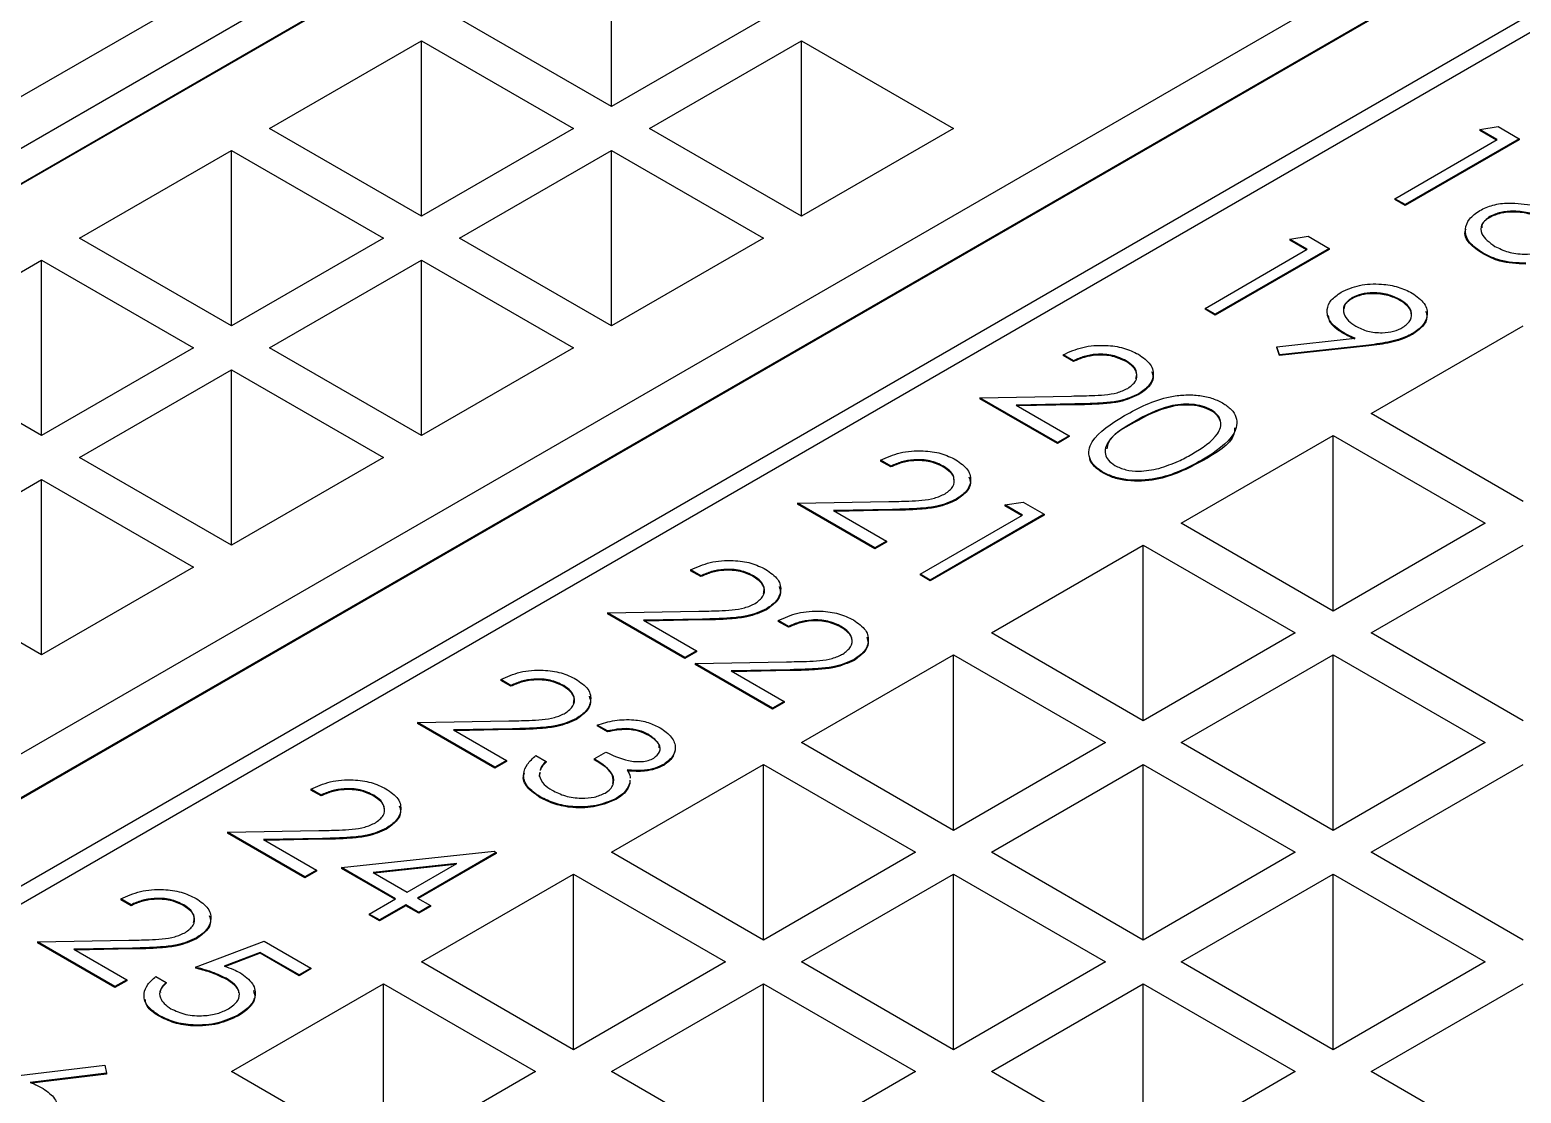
# Model space of a CAD drawing. Header units: millimetres. Extents: x 36 to 151, y 48 to 186.
# Drawn here: x 73.144 to 75.92, y 157.471 to 159.45 of the extents above; entities that cross this region are included whole.
import ezdxf

# ---------------------------------------------------------------- set-up
doc = ezdxf.new("R2010")
doc.units = ezdxf.units.MM

msp = doc.modelspace()

# ---------------------------------------------------------------- linework, layer by layer
at = {"color": 7, "linetype": 'Continuous', "lineweight": 25}
for p, q in [((81.1279, 163.9446), (69.4889, 157.2255)), ((80.4632, 163.4645), (70.1395, 157.5047)), ((70.196, 157.4721), (80.5198, 163.4319)), ((70.196, 157.4704), (80.5198, 163.4302)), ((82.4007, 163.2098), (70.7617, 156.4908)), ((70.79, 156.4744), (82.429, 163.1935)), ((81.439, 162.9012), (71.1153, 156.9414)), ((71.186, 156.9006), (81.5097, 162.8604)), ((71.186, 156.899), (81.5097, 162.8587)), ((74.2265, 159.3074), (74.2265, 159.6339)), ((74.2265, 159.3074), (73.9437, 159.4706)), ((74.5094, 159.4706), (74.2265, 159.3074)), ((73.5901, 159.2665), (73.873, 159.4298)), ((73.873, 159.4298), (74.1558, 159.2665)), ((73.873, 159.1033), (73.873, 159.4298)), ((74.2973, 159.2665), (74.5801, 159.4298)), ((74.5801, 159.4298), (74.8629, 159.2665)), ((74.5801, 159.1033), (74.5801, 159.4298)), ((73.873, 159.1033), (73.5901, 159.2665)), ((74.1558, 159.2665), (73.873, 159.1033)), ((74.5801, 159.1033), (74.2973, 159.2665)), ((74.8629, 159.2665), (74.5801, 159.1033)), ((75.8426, 159.2647), (75.8768, 159.2701)), ((75.8752, 159.2459), (75.8426, 159.2647)), ((75.8426, 159.2647), (75.8426, 159.2631)), ((75.8738, 159.2451), (75.8426, 159.2631)), ((75.8768, 159.2701), (75.916, 159.2475)), ((75.6848, 159.136), (75.8752, 159.2459)), ((75.916, 159.2475), (75.7039, 159.125)), ((75.916, 159.2458), (75.7039, 159.1234)), ((75.916, 159.2475), (75.916, 159.2458)), ((73.2366, 159.0624), (73.5194, 159.2257)), ((73.5194, 159.2257), (73.8023, 159.0624)), ((73.5194, 158.8992), (73.5194, 159.2257)), ((73.9437, 159.0624), (74.2265, 159.2257)), ((74.2265, 159.2257), (74.5094, 159.0624)), ((74.2265, 158.8992), (74.2265, 159.2257)), ((75.6848, 159.136), (75.6848, 159.1344)), ((75.7039, 159.125), (75.6848, 159.136)), ((75.7039, 159.1234), (75.6848, 159.1344)), ((75.7039, 159.125), (75.7039, 159.1234)), ((75.8612, 159.1028), (75.8612, 159.1011)), ((73.5194, 158.8992), (73.2366, 159.0624)), ((73.8023, 159.0624), (73.5194, 158.8992)), ((74.2265, 158.8992), (73.9437, 159.0624)), ((74.5094, 159.0624), (74.2265, 158.8992)), ((75.489, 159.0606), (75.5232, 159.066)), ((75.5216, 159.0418), (75.489, 159.0606)), ((75.489, 159.0606), (75.489, 159.059)), ((75.5232, 159.066), (75.5624, 159.0434)), ((75.3313, 158.9319), (75.5216, 159.0418)), ((75.5624, 159.0434), (75.3503, 158.9209)), ((75.5624, 159.0417), (75.3503, 158.9193)), ((75.5202, 159.041), (75.489, 159.059)), ((75.5624, 159.0434), (75.5624, 159.0417)), ((75.8491, 159.0349), (75.8491, 159.0333)), ((72.883, 158.8583), (73.1659, 159.0216)), ((73.1659, 159.0216), (73.4487, 158.8583)), ((73.1659, 158.6951), (73.1659, 159.0216)), ((73.5901, 158.8583), (73.873, 159.0216)), ((73.873, 159.0216), (74.1558, 158.8583)), ((73.873, 158.6951), (73.873, 159.0216)), ((75.6046, 158.9515), (75.6046, 158.9499)), ((75.3313, 158.9319), (75.3313, 158.9303)), ((75.3503, 158.9209), (75.3313, 158.9319)), ((75.3503, 158.9193), (75.3313, 158.9303)), ((75.3503, 158.9209), (75.3503, 158.9193)), ((75.6942, 158.9484), (75.6942, 158.9468)), ((75.6408, 158.7359), (75.9236, 158.8992)), ((75.4653, 158.8604), (75.6105, 158.8761)), ((75.5866, 158.8881), (75.5866, 158.8865)), ((75.7175, 158.8848), (75.7175, 158.8832)), ((73.1659, 158.6951), (72.883, 158.8583)), ((73.4487, 158.8583), (73.1659, 158.6951)), ((73.873, 158.6951), (73.5901, 158.8583)), ((74.1558, 158.8583), (73.873, 158.6951)), ((75.0865, 158.8345), (75.0675, 158.8455)), ((75.0675, 158.8455), (75.0675, 158.8439)), ((75.0865, 158.8329), (75.0675, 158.8439)), ((75.47, 158.8455), (75.4653, 158.8604)), ((75.4653, 158.8604), (75.4653, 158.8588)), ((75.47, 158.8439), (75.4653, 158.8588)), ((75.6308, 158.863), (75.47, 158.8455)), ((75.6308, 158.8613), (75.47, 158.8439)), ((75.47, 158.8455), (75.47, 158.8439)), ((75.6308, 158.863), (75.6308, 158.8613)), ((73.2366, 158.6542), (73.5194, 158.8175)), ((73.5194, 158.8175), (73.8023, 158.6542)), ((73.5194, 158.491), (73.5194, 158.8175)), ((75.0865, 158.8345), (75.0865, 158.8329)), ((75.1846, 158.8344), (75.1846, 158.8328)), ((74.9124, 158.7655), (75.0825, 158.7687)), ((75.0566, 158.6823), (74.9124, 158.7655)), ((74.9124, 158.7655), (74.9124, 158.7638)), ((75.0566, 158.6806), (74.9124, 158.7638)), ((75.2084, 158.773), (75.2084, 158.7714)), ((75.0893, 158.7539), (74.9796, 158.7518)), ((74.9796, 158.7518), (75.0783, 158.6948)), ((75.0893, 158.7522), (74.9824, 158.7502)), ((75.0893, 158.7539), (75.0893, 158.7522)), ((75.343, 158.743), (75.343, 158.7414)), ((75.9236, 158.5726), (75.6408, 158.7359)), ((75.2007, 158.7215), (75.2007, 158.7199)), ((75.0783, 158.6948), (75.0566, 158.6823)), ((75.0783, 158.6932), (75.0566, 158.6806)), ((75.0566, 158.6823), (75.0566, 158.6806)), ((75.0783, 158.6948), (75.0783, 158.6932)), ((75.2872, 158.5318), (75.57, 158.6951)), ((75.57, 158.6951), (75.8529, 158.5318)), ((75.57, 158.3685), (75.57, 158.6951)), ((73.5194, 158.491), (73.2366, 158.6542)), ((73.8023, 158.6542), (73.5194, 158.491)), ((74.7465, 158.6383), (74.7275, 158.6493)), ((74.7275, 158.6493), (74.7275, 158.6476)), ((74.7465, 158.6367), (74.7275, 158.6476)), ((75.3257, 158.6492), (75.3257, 158.6476)), ((74.7465, 158.6383), (74.7465, 158.6367)), ((74.8447, 158.6382), (74.8447, 158.6365)), ((75.1411, 158.6272), (75.1411, 158.6255)), ((72.883, 158.4501), (73.1659, 158.6134)), ((73.1659, 158.6134), (73.4487, 158.4501)), ((73.1659, 158.2869), (73.1659, 158.6134)), ((74.5725, 158.5692), (74.7425, 158.5724)), ((74.7166, 158.486), (74.5725, 158.5692)), ((74.5725, 158.5692), (74.5725, 158.5676)), ((74.7166, 158.4844), (74.5725, 158.5676)), ((74.8684, 158.5768), (74.8684, 158.5751)), ((74.9587, 158.5661), (74.9929, 158.5714)), ((74.9913, 158.5472), (74.9587, 158.5661)), ((74.9587, 158.5661), (74.9587, 158.5644)), ((74.9899, 158.5464), (74.9587, 158.5644)), ((74.9929, 158.5714), (75.0321, 158.5488)), ((74.7494, 158.5576), (74.6397, 158.5555)), ((74.6397, 158.5555), (74.7384, 158.4986)), ((74.7494, 158.556), (74.6424, 158.554)), ((74.7494, 158.5576), (74.7494, 158.556)), ((74.8009, 158.4373), (74.9913, 158.5472)), ((75.0321, 158.5488), (74.82, 158.4263)), ((75.0321, 158.5472), (74.82, 158.4247)), ((75.0321, 158.5488), (75.0321, 158.5472)), ((75.57, 158.3685), (75.2872, 158.5318)), ((75.8529, 158.5318), (75.57, 158.3685)), ((74.7384, 158.4986), (74.7166, 158.486)), ((74.7384, 158.4969), (74.7166, 158.4844)), ((74.7166, 158.486), (74.7166, 158.4844)), ((74.7384, 158.4986), (74.7384, 158.4969)), ((74.9337, 158.3277), (75.2165, 158.491)), ((75.2165, 158.491), (75.4993, 158.3277)), ((75.2165, 158.1644), (75.2165, 158.491)), ((75.6408, 158.3277), (75.9236, 158.491)), ((73.1659, 158.2869), (72.883, 158.4501)), ((73.4487, 158.4501), (73.1659, 158.2869)), ((74.393, 158.4342), (74.3739, 158.4452)), ((74.3739, 158.4452), (74.3739, 158.4435)), ((74.393, 158.4326), (74.3739, 158.4435)), ((74.393, 158.4342), (74.393, 158.4326)), ((74.4911, 158.4341), (74.4911, 158.4324)), ((74.82, 158.4263), (74.8009, 158.4373)), ((74.8009, 158.4373), (74.8009, 158.4357)), ((74.82, 158.4247), (74.8009, 158.4357)), ((74.82, 158.4263), (74.82, 158.4247)), ((74.2189, 158.3651), (74.389, 158.3683)), ((74.5149, 158.3727), (74.5149, 158.371)), ((74.3631, 158.2819), (74.2189, 158.3651)), ((74.2189, 158.3651), (74.2189, 158.3635)), ((74.3631, 158.2803), (74.2189, 158.3635)), ((74.3958, 158.3535), (74.2861, 158.3514)), ((74.2861, 158.3514), (74.3848, 158.2945)), ((74.3958, 158.3519), (74.2889, 158.3499)), ((74.3958, 158.3535), (74.3958, 158.3519)), ((74.5562, 158.34), (74.5371, 158.351)), ((74.5371, 158.351), (74.5371, 158.3493)), ((74.5562, 158.3384), (74.5371, 158.3493)), ((74.5562, 158.34), (74.5562, 158.3384)), ((74.6543, 158.3399), (74.6543, 158.3382)), ((75.2165, 158.1644), (74.9337, 158.3277)), ((75.4993, 158.3277), (75.2165, 158.1644)), ((75.9236, 158.1644), (75.6408, 158.3277)), ((74.3848, 158.2945), (74.3631, 158.2819)), ((74.3848, 158.2928), (74.3631, 158.2803)), ((74.3848, 158.2945), (74.3848, 158.2928)), ((74.5801, 158.1236), (74.8629, 158.2869)), ((74.8629, 158.2869), (75.1458, 158.1236)), ((74.8629, 157.9603), (74.8629, 158.2869)), ((75.2872, 158.1236), (75.57, 158.2869)), ((75.57, 158.2869), (75.8529, 158.1236)), ((75.57, 157.9603), (75.57, 158.2869)), ((74.3631, 158.2819), (74.3631, 158.2803)), ((74.3821, 158.2709), (74.5522, 158.2741)), ((74.3821, 158.2709), (74.3821, 158.2693)), ((74.5262, 158.1877), (74.3821, 158.2709)), ((74.5262, 158.1861), (74.3821, 158.2693)), ((74.559, 158.2593), (74.4493, 158.2572)), ((74.4493, 158.2572), (74.548, 158.2003)), ((74.559, 158.2577), (74.452, 158.2557)), ((74.559, 158.2593), (74.559, 158.2577)), ((74.678, 158.2785), (74.678, 158.2768)), ((74.0394, 158.2301), (74.0204, 158.2411)), ((74.0204, 158.2411), (74.0204, 158.2394)), ((74.0394, 158.2285), (74.0204, 158.2394)), ((74.0394, 158.2301), (74.0394, 158.2285)), ((74.1376, 158.23), (74.1376, 158.2283)), ((74.548, 158.2003), (74.5262, 158.1877)), ((74.548, 158.2003), (74.548, 158.1986)), ((74.548, 158.1986), (74.5262, 158.1861)), ((74.5262, 158.1877), (74.5262, 158.1861)), ((73.8654, 158.161), (74.0354, 158.1642)), ((73.8654, 158.161), (73.8654, 158.1594)), ((74.0095, 158.0778), (73.8654, 158.161)), ((74.0095, 158.0762), (73.8654, 158.1594)), ((74.0423, 158.1494), (73.9326, 158.1473)), ((73.9326, 158.1473), (74.0313, 158.0904)), ((74.0423, 158.1478), (73.9353, 158.1458)), ((74.0423, 158.1494), (74.0423, 158.1478)), ((74.1613, 158.1686), (74.1613, 158.1669)), ((74.2189, 158.1453), (74.1999, 158.1563)), ((74.1999, 158.1563), (74.1999, 158.1547)), ((74.2189, 158.1437), (74.1999, 158.1547)), ((74.2189, 158.1453), (74.2189, 158.1437)), ((74.2959, 158.1385), (74.2959, 158.1369)), ((74.8629, 157.9603), (74.5801, 158.1236)), ((75.1458, 158.1236), (74.8629, 157.9603)), ((75.57, 157.9603), (75.2872, 158.1236)), ((75.8529, 158.1236), (75.57, 157.9603)), ((74.0313, 158.0904), (74.0095, 158.0778)), ((74.0313, 158.0887), (74.0095, 158.0762)), ((74.0313, 158.0904), (74.0313, 158.0887)), ((74.0857, 158.0998), (74.1047, 158.0888)), ((74.1047, 158.0888), (74.1047, 158.0872)), ((74.1945, 158.0935), (74.2162, 158.1061)), ((74.1945, 158.0935), (74.1945, 158.0919)), ((74.0095, 158.0778), (74.0095, 158.0762)), ((74.0932, 158.0687), (74.092, 158.0623)), ((74.0932, 158.0671), (74.092, 158.0606)), ((74.2265, 157.9195), (74.5094, 158.0828)), ((74.3243, 158.0837), (74.3243, 158.082)), ((74.5094, 158.0828), (74.7922, 157.9195)), ((74.5094, 157.7562), (74.5094, 158.0828)), ((74.9337, 157.9195), (75.2165, 158.0828)), ((75.2165, 158.0828), (75.4993, 157.9195)), ((75.2165, 157.7562), (75.2165, 158.0828)), ((75.6408, 157.9195), (75.9236, 158.0828)), ((73.6859, 158.026), (73.6668, 158.037)), ((73.6668, 158.037), (73.6668, 158.0353)), ((73.6859, 158.0244), (73.6668, 158.0353)), ((74.261, 158.0541), (74.2607, 158.049)), ((74.261, 158.0525), (74.2607, 158.0474)), ((74.2607, 158.049), (74.2607, 158.0474)), ((73.6859, 158.026), (73.6859, 158.0244)), ((73.784, 158.0259), (73.784, 158.0242)), ((74.0939, 158.0228), (74.0939, 158.0212)), ((74.2357, 158.02), (74.2357, 158.0183)), ((73.5118, 157.9569), (73.6819, 157.9601)), ((73.5118, 157.9569), (73.5118, 157.9553)), ((73.656, 157.8737), (73.5118, 157.9569)), ((73.656, 157.8721), (73.5118, 157.9553)), ((73.8078, 157.9645), (73.8078, 157.9628)), ((73.6887, 157.9453), (73.579, 157.9432)), ((73.579, 157.9432), (73.6777, 157.8863)), ((73.6887, 157.9437), (73.5817, 157.9417)), ((73.6887, 157.9453), (73.6887, 157.9437)), ((73.724, 157.891), (74.0084, 157.9215)), ((74.0084, 157.9215), (74.0122, 157.9192)), ((73.9385, 157.8986), (73.7831, 157.8819)), ((73.935, 157.8966), (73.7855, 157.8806)), ((73.8463, 157.8454), (73.9385, 157.8986)), ((74.0122, 157.9192), (73.8654, 157.8344)), ((74.0122, 157.9176), (73.8668, 157.8336)), ((74.0122, 157.9192), (74.0122, 157.9176)), ((74.5094, 157.7562), (74.2265, 157.9195)), ((74.7922, 157.9195), (74.5094, 157.7562)), ((75.2165, 157.7562), (74.9337, 157.9195)), ((75.4993, 157.9195), (75.2165, 157.7562)), ((75.9236, 157.7562), (75.6408, 157.9195)), ((73.6777, 157.8863), (73.656, 157.8737)), ((73.6777, 157.8846), (73.656, 157.8721)), ((73.656, 157.8737), (73.656, 157.8721)), ((73.6777, 157.8863), (73.6777, 157.8846)), ((73.8246, 157.8329), (73.724, 157.891)), ((73.724, 157.891), (73.724, 157.8893)), ((73.8232, 157.8321), (73.724, 157.8893)), ((73.7831, 157.8819), (73.8463, 157.8454)), ((73.873, 157.7154), (74.1558, 157.8787)), ((74.1558, 157.8787), (74.4387, 157.7154)), ((74.1558, 157.5521), (74.1558, 157.8787)), ((74.5801, 157.7154), (74.8629, 157.8787)), ((74.8629, 157.8787), (75.1458, 157.7154)), ((74.8629, 157.5521), (74.8629, 157.8787)), ((75.2872, 157.7154), (75.57, 157.8787)), ((75.57, 157.8787), (75.8529, 157.7154)), ((75.57, 157.5521), (75.57, 157.8787)), ((73.3323, 157.8219), (73.3133, 157.8329)), ((73.3133, 157.8329), (73.3133, 157.8312)), ((73.3323, 157.8202), (73.3133, 157.8312)), ((73.3323, 157.8219), (73.3323, 157.8202)), ((73.4304, 157.8218), (73.4304, 157.8201)), ((73.7756, 157.8046), (73.8246, 157.8329)), ((73.8436, 157.8219), (73.7947, 157.7936)), ((73.8436, 157.8202), (73.7947, 157.792)), ((73.8681, 157.8078), (73.8436, 157.8219)), ((73.8436, 157.8219), (73.8436, 157.8202)), ((73.8681, 157.8061), (73.8436, 157.8202)), ((73.8654, 157.8344), (73.8899, 157.8203)), ((73.8899, 157.8203), (73.8681, 157.8078)), ((73.8899, 157.8187), (73.8681, 157.8061)), ((73.8899, 157.8203), (73.8899, 157.8187)), ((73.7947, 157.7936), (73.7756, 157.8046)), ((73.7756, 157.8046), (73.7756, 157.803)), ((73.7947, 157.792), (73.7756, 157.803)), ((73.7947, 157.7936), (73.7947, 157.792)), ((73.8681, 157.8078), (73.8681, 157.8061)), ((73.1583, 157.7528), (73.3283, 157.756)), ((73.4542, 157.7604), (73.4542, 157.7587)), ((73.3024, 157.6696), (73.1583, 157.7528)), ((73.1583, 157.7528), (73.1583, 157.7512)), ((73.3024, 157.668), (73.1583, 157.7512)), ((73.3352, 157.7412), (73.2255, 157.7391)), ((73.2255, 157.7391), (73.3242, 157.6822)), ((73.3352, 157.7396), (73.2282, 157.7376)), ((73.3352, 157.7412), (73.3352, 157.7396)), ((73.452, 157.7057), (73.5798, 157.7544)), ((73.5729, 157.7332), (73.5057, 157.7076)), ((73.5729, 157.7316), (73.5079, 157.7068)), ((73.6451, 157.6916), (73.5729, 157.7332)), ((73.5729, 157.7332), (73.5729, 157.7316)), ((73.6451, 157.6899), (73.5729, 157.7316)), ((73.5798, 157.7544), (73.6668, 157.7041)), ((73.452, 157.7057), (73.452, 157.7041)), ((73.6668, 157.7041), (73.6451, 157.6916)), ((73.6668, 157.7025), (73.6451, 157.6899)), ((73.6668, 157.7041), (73.6668, 157.7025)), ((74.1558, 157.5521), (73.873, 157.7154)), ((74.4387, 157.7154), (74.1558, 157.5521)), ((74.8629, 157.5521), (74.5801, 157.7154)), ((75.1458, 157.7154), (74.8629, 157.5521)), ((75.57, 157.5521), (75.2872, 157.7154)), ((75.8529, 157.7154), (75.57, 157.5521)), ((73.3242, 157.6822), (73.3024, 157.6696)), ((73.3242, 157.6805), (73.3024, 157.668)), ((73.3242, 157.6822), (73.3242, 157.6805)), ((73.3786, 157.6884), (73.3976, 157.6774)), ((73.3976, 157.6774), (73.3976, 157.6758)), ((73.5096, 157.685), (73.5096, 157.6834)), ((73.5194, 157.5113), (73.8023, 157.6746)), ((73.6451, 157.6916), (73.6451, 157.6899)), ((73.8023, 157.6746), (74.0851, 157.5113)), ((73.8023, 157.348), (73.8023, 157.6746)), ((74.2265, 157.5113), (74.5094, 157.6746)), ((74.5094, 157.6746), (74.7922, 157.5113)), ((74.5094, 157.348), (74.5094, 157.6746)), ((74.9337, 157.5113), (75.2165, 157.6746)), ((75.2165, 157.6746), (75.4993, 157.5113)), ((75.2165, 157.348), (75.2165, 157.6746)), ((75.6408, 157.5113), (75.9236, 157.6746)), ((73.3024, 157.6696), (73.3024, 157.668)), ((73.3834, 157.6165), (73.3834, 157.6149)), ((73.5322, 157.617), (73.5322, 157.6153)), ((73.1233, 157.5042), (73.2834, 157.5236)), ((73.2865, 157.5085), (73.1448, 157.4913)), ((73.2865, 157.5068), (73.1477, 157.4901)), ((73.2834, 157.5236), (73.2865, 157.5085)), ((73.2865, 157.5085), (73.2865, 157.5068)), ((73.8023, 157.348), (73.5194, 157.5113)), ((74.0851, 157.5113), (73.8023, 157.348)), ((74.5094, 157.348), (74.2265, 157.5113)), ((74.7922, 157.5113), (74.5094, 157.348)), ((75.2165, 157.348), (74.9337, 157.5113)), ((75.4993, 157.5113), (75.2165, 157.348)), ((75.9236, 157.348), (75.6408, 157.5113))]:
    msp.add_line(p, q, dxfattribs=at)
for points, knots in [([(75.8428, 159.1141), (75.8506, 159.1178), (75.8661, 159.1252), (75.9024, 159.1296), (75.9274, 159.1258), (75.9428, 159.1235)], [0, 0, 0, 0, 0.280006, 0.559913, 1, 1, 1, 1]), ([(75.8491, 159.0349), (75.8394, 159.0412), (75.8202, 159.0537), (75.8136, 159.0775), (75.8215, 159.0987), (75.8357, 159.109), (75.8428, 159.1141)], [0, 0, 0, 0, 0.280554, 0.559288, 0.779825, 1, 1, 1, 1]), ([(75.8612, 159.1028), (75.8553, 159.098), (75.8435, 159.0884), (75.8445, 159.0663), (75.861, 159.0545), (75.871, 159.0473)], [0, 0, 0, 0, 0.279802, 0.56019, 1, 1, 1, 1]), ([(75.8612, 159.1011), (75.8544, 159.0964), (75.8459, 159.0906), (75.8465, 159.0834), (75.8466, 159.082)], [0, 0, 0, 0, 0.8059213, 1, 1, 1, 1]), ([(75.962, 159.0984), (75.9539, 159.1024), (75.9378, 159.1102), (75.9083, 159.1135), (75.8809, 159.1116), (75.8677, 159.1057), (75.8612, 159.1028)], [0, 0, 0, 0, 0.280286, 0.56014, 0.78025, 1, 1, 1, 1]), ([(75.962, 159.0968), (75.9539, 159.1007), (75.9378, 159.1086), (75.9083, 159.1118), (75.8809, 159.11), (75.8677, 159.1041), (75.8612, 159.1011)], [0, 0, 0, 0, 0.280286, 0.56014, 0.78025, 1, 1, 1, 1]), ([(75.8491, 159.0333), (75.8397, 159.0395), (75.8211, 159.052), (75.8129, 159.0703), (75.8167, 159.079), (75.8171, 159.0798)], [0, 0, 0, 0, 0.478364, 0.953624, 1, 1, 1, 1]), ([(75.9286, 159.0158), (75.9117, 159.0166), (75.8814, 159.018), (75.859, 159.0297), (75.8491, 159.0349)], [0, 0, 0, 0, 0.557758, 1, 1, 1, 1]), ([(75.9286, 159.0142), (75.9117, 159.015), (75.8814, 159.0164), (75.859, 159.0281), (75.8491, 159.0333)], [0, 0, 0, 0, 0.557758, 1, 1, 1, 1]), ([(75.871, 159.0473), (75.8788, 159.0434), (75.8944, 159.0356), (75.9232, 159.0318), (75.95, 159.034), (75.9628, 159.0398), (75.9692, 159.0427)], [0, 0, 0, 0, 0.280614, 0.559954, 0.780166, 1, 1, 1, 1]), ([(75.5845, 158.9619), (75.5954, 158.9669), (75.6173, 158.9768), (75.6574, 158.9783), (75.6918, 158.9725), (75.7086, 158.9644), (75.717, 158.9604)], [0, 0, 0, 0, 0.279538, 0.558851, 0.779452, 1, 1, 1, 1]), ([(75.5866, 158.8881), (75.5782, 158.8941), (75.5613, 158.9062), (75.5567, 158.9282), (75.5642, 158.9479), (75.5777, 158.9572), (75.5845, 158.9619)], [0, 0, 0, 0, 0.279813, 0.559503, 0.779642, 1, 1, 1, 1]), ([(75.6046, 158.9515), (75.5989, 158.947), (75.5875, 158.9379), (75.5888, 158.9219), (75.597, 158.9085), (75.6069, 158.9019), (75.6119, 158.8986)], [0, 0, 0, 0, 0.278472, 0.558424, 0.779098, 1, 1, 1, 1]), ([(75.6046, 158.9499), (75.5981, 158.9454), (75.59, 158.9399), (75.5905, 158.933), (75.5906, 158.9317)], [0, 0, 0, 0, 0.8018557, 1, 1, 1, 1]), ([(75.6942, 158.9484), (75.687, 158.9519), (75.6725, 158.9588), (75.6462, 158.9615), (75.6219, 158.9595), (75.6104, 158.9542), (75.6046, 158.9515)], [0, 0, 0, 0, 0.280107, 0.560039, 0.780121, 1, 1, 1, 1]), ([(75.6942, 158.9468), (75.687, 158.9502), (75.6725, 158.9571), (75.6462, 158.9599), (75.6219, 158.9579), (75.6104, 158.9526), (75.6046, 158.9499)], [0, 0, 0, 0, 0.280107, 0.560039, 0.780121, 1, 1, 1, 1]), ([(75.717, 158.9604), (75.7255, 158.9542), (75.7425, 158.9418), (75.747, 158.9191), (75.7379, 158.8993), (75.7243, 158.8896), (75.7175, 158.8848)], [0, 0, 0, 0, 0.279746, 0.559181, 0.779621, 1, 1, 1, 1]), ([(75.6998, 158.8966), (75.7054, 158.9009), (75.7167, 158.9097), (75.7163, 158.9255), (75.7088, 158.9388), (75.6991, 158.9452), (75.6942, 158.9484)], [0, 0, 0, 0, 0.278727, 0.558528, 0.779171, 1, 1, 1, 1]), ([(75.7146, 158.9222), (75.7147, 158.9231), (75.7152, 158.9281), (75.7083, 158.9371), (75.6989, 158.9436), (75.6942, 158.9468)], [0, 0, 0, 0, 0.090994, 0.545306, 1, 1, 1, 1]), ([(75.742, 158.9268), (75.7432, 158.9232), (75.7466, 158.9135), (75.7375, 158.8976), (75.7242, 158.888), (75.7175, 158.8832)], [0, 0, 0, 0, 0.2278526, 0.6139803, 1, 1, 1, 1]), ([(75.5866, 158.8865), (75.5776, 158.8924), (75.5633, 158.9019), (75.5618, 158.9142), (75.5613, 158.9187)], [0, 0, 0, 0, 0.631327, 1, 1, 1, 1]), ([(75.6119, 158.8986), (75.619, 158.8951), (75.6331, 158.8882), (75.6593, 158.8857), (75.6829, 158.8885), (75.6942, 158.8939), (75.6998, 158.8966)], [0, 0, 0, 0, 0.280319, 0.55953, 0.779753, 1, 1, 1, 1]), ([(75.6105, 158.8761), (75.6059, 158.8783), (75.5976, 158.882), (75.59, 158.8862), (75.5866, 158.8881)], [0, 0, 0, 0, 0.559944, 1, 1, 1, 1]), ([(75.6105, 158.8745), (75.6059, 158.8766), (75.5976, 158.8804), (75.59, 158.8846), (75.5866, 158.8865)], [0, 0, 0, 0, 0.559944, 1, 1, 1, 1]), ([(75.7175, 158.8848), (75.7091, 158.8808), (75.6952, 158.8742), (75.6718, 158.8688), (75.6515, 158.8654), (75.6377, 158.8638), (75.6308, 158.863)], [0, 0, 0, 0, 0.339327, 0.559469, 0.779721, 1, 1, 1, 1]), ([(75.7175, 158.8832), (75.7091, 158.8792), (75.6952, 158.8726), (75.6718, 158.8671), (75.6515, 158.8638), (75.6377, 158.8622), (75.6308, 158.8613)], [0, 0, 0, 0, 0.339327, 0.559469, 0.779721, 1, 1, 1, 1]), ([(75.0675, 158.8455), (75.079, 158.8508), (75.1021, 158.8613), (75.1437, 158.8644), (75.1809, 158.8593), (75.1985, 158.8507), (75.2073, 158.8464)], [0, 0, 0, 0, 0.280033, 0.559551, 0.779669, 1, 1, 1, 1]), ([(75.1846, 158.8344), (75.1766, 158.8382), (75.1607, 158.8457), (75.1311, 158.8475), (75.1057, 158.843), (75.0929, 158.8374), (75.0865, 158.8345)], [0, 0, 0, 0, 0.279729, 0.558969, 0.779193, 1, 1, 1, 1]), ([(75.1846, 158.8328), (75.1766, 158.8365), (75.1607, 158.8441), (75.1311, 158.8458), (75.1057, 158.8413), (75.0929, 158.8357), (75.0865, 158.8329)], [0, 0, 0, 0, 0.279729, 0.558969, 0.779193, 1, 1, 1, 1]), ([(75.2073, 158.8464), (75.2159, 158.8404), (75.2331, 158.8285), (75.2368, 158.8064), (75.2285, 158.787), (75.2151, 158.7777), (75.2084, 158.773)], [0, 0, 0, 0, 0.27989, 0.559224, 0.779582, 1, 1, 1, 1]), ([(75.1876, 158.783), (75.1933, 158.7873), (75.2046, 158.7959), (75.2056, 158.8114), (75.1989, 158.8248), (75.1894, 158.8312), (75.1846, 158.8344)], [0, 0, 0, 0, 0.279151, 0.55896, 0.779341, 1, 1, 1, 1]), ([(75.2028, 158.8015), (75.2036, 158.8046), (75.2054, 158.8119), (75.1987, 158.8232), (75.1893, 158.8296), (75.1846, 158.8328)], [0, 0, 0, 0, 0.270143, 0.634841, 1, 1, 1, 1]), ([(75.232, 158.8146), (75.2333, 158.8108), (75.2365, 158.8012), (75.2281, 158.7853), (75.215, 158.776), (75.2084, 158.7714)], [0, 0, 0, 0, 0.239826, 0.619862, 1, 1, 1, 1]), ([(75.0825, 158.7687), (75.0951, 158.7689), (75.1158, 158.7692), (75.1444, 158.7707), (75.1686, 158.774), (75.1813, 158.78), (75.1876, 158.783)], [0, 0, 0, 0, 0.340561, 0.560884, 0.780595, 1, 1, 1, 1]), ([(75.2084, 158.773), (75.1969, 158.7679), (75.1779, 158.7594), (75.1449, 158.756), (75.1173, 158.7544), (75.0987, 158.7541), (75.0893, 158.7539)], [0, 0, 0, 0, 0.33837, 0.558748, 0.779361, 1, 1, 1, 1]), ([(75.2084, 158.7714), (75.1969, 158.7662), (75.1779, 158.7577), (75.1449, 158.7544), (75.1173, 158.7528), (75.0987, 158.7524), (75.0893, 158.7522)], [0, 0, 0, 0, 0.33837, 0.558748, 0.779361, 1, 1, 1, 1]), ([(75.1816, 158.7324), (75.2077, 158.7466), (75.2405, 158.7643), (75.2921, 158.7713), (75.3185, 158.7706), (75.344, 158.7658), (75.3574, 158.7592), (75.3641, 158.7559)], [0, 0, 0, 0, 0.498691, 0.624167, 0.749473, 0.874745, 1, 1, 1, 1]), ([(75.3641, 158.7559), (75.3699, 158.752), (75.3813, 158.7442), (75.393, 158.7247), (75.3863, 158.6877), (75.35, 158.6646), (75.3257, 158.6492)], [0, 0, 0, 0, 0.1256, 0.251197, 0.500581, 1, 1, 1, 1]), ([(75.1411, 158.6272), (75.1354, 158.631), (75.124, 158.6388), (75.1155, 158.6534), (75.1145, 158.6687), (75.1268, 158.6984), (75.1573, 158.7173), (75.1816, 158.7324)], [0, 0, 0, 0, 0.125289, 0.250563, 0.375842, 0.501316, 1, 1, 1, 1]), ([(75.343, 158.743), (75.3376, 158.7455), (75.3269, 158.7506), (75.3066, 158.7537), (75.2859, 158.7536), (75.246, 158.7467), (75.2208, 158.7327), (75.2007, 158.7215)], [0, 0, 0, 0, 0.125142, 0.250408, 0.375537, 0.500854, 1, 1, 1, 1]), ([(75.343, 158.7414), (75.3376, 158.7439), (75.3269, 158.7489), (75.3066, 158.752), (75.2859, 158.752), (75.246, 158.7451), (75.2208, 158.7311), (75.2007, 158.7199)], [0, 0, 0, 0, 0.125142, 0.250408, 0.375537, 0.500854, 1, 1, 1, 1]), ([(75.3068, 158.6603), (75.3257, 158.6721), (75.354, 158.6898), (75.3633, 158.7181), (75.356, 158.7337), (75.3473, 158.7399), (75.343, 158.743)], [0, 0, 0, 0, 0.500088, 0.749029, 0.874603, 1, 1, 1, 1]), ([(75.3599, 158.7214), (75.3586, 158.7249), (75.3559, 158.7324), (75.3474, 158.7383), (75.343, 158.7414)], [0, 0, 0, 0, 0.474316, 1, 1, 1, 1]), ([(75.2007, 158.7215), (75.181, 158.71), (75.1515, 158.6927), (75.1431, 158.6642), (75.1505, 158.6487), (75.1592, 158.6425), (75.1635, 158.6394)], [0, 0, 0, 0, 0.500306, 0.749093, 0.874601, 1, 1, 1, 1]), ([(75.2007, 158.7199), (75.1793, 158.7085), (75.1525, 158.6943), (75.1494, 158.6745), (75.1488, 158.6706)], [0, 0, 0, 0, 0.802842, 1, 1, 1, 1]), ([(75.3864, 158.7096), (75.3862, 158.7055), (75.3847, 158.6811), (75.3526, 158.6628), (75.3257, 158.6476)], [0, 0, 0, 0, 0.16506, 1, 1, 1, 1]), ([(74.7275, 158.6493), (74.739, 158.6545), (74.7621, 158.665), (74.8038, 158.6681), (74.841, 158.663), (74.8586, 158.6545), (74.8674, 158.6502)], [0, 0, 0, 0, 0.280033, 0.559551, 0.779669, 1, 1, 1, 1]), ([(74.8447, 158.6382), (74.8367, 158.6419), (74.8207, 158.6494), (74.7911, 158.6512), (74.7657, 158.6467), (74.7529, 158.6411), (74.7465, 158.6383)], [0, 0, 0, 0, 0.2797288, 0.5589686, 0.7791934, 1, 1, 1, 1]), ([(74.8447, 158.6365), (74.8367, 158.6403), (74.8207, 158.6478), (74.7911, 158.6496), (74.7657, 158.6451), (74.7529, 158.6395), (74.7465, 158.6367)], [0, 0, 0, 0, 0.2797288, 0.5589686, 0.7791934, 1, 1, 1, 1]), ([(74.8674, 158.6502), (74.876, 158.6442), (74.8931, 158.6323), (74.8968, 158.6102), (74.8886, 158.5907), (74.8751, 158.5814), (74.8684, 158.5768)], [0, 0, 0, 0, 0.27989, 0.559224, 0.779582, 1, 1, 1, 1]), ([(75.1411, 158.6255), (75.1355, 158.6294), (75.1244, 158.6371), (75.1169, 158.6475), (75.1167, 158.6531), (75.1166, 158.6537)], [0, 0, 0, 0, 0.471426, 0.942796, 1, 1, 1, 1]), ([(75.3257, 158.6492), (75.2991, 158.6352), (75.2592, 158.6142), (75.1951, 158.6105), (75.1613, 158.6173), (75.1478, 158.6239), (75.1411, 158.6272)], [0, 0, 0, 0, 0.499403, 0.74877, 0.874383, 1, 1, 1, 1]), ([(75.3257, 158.6476), (75.2991, 158.6336), (75.2592, 158.6125), (75.1951, 158.6089), (75.1613, 158.6156), (75.1478, 158.6222), (75.1411, 158.6255)], [0, 0, 0, 0, 0.499403, 0.74877, 0.874383, 1, 1, 1, 1]), ([(75.2454, 158.6341), (75.2579, 158.6382), (75.2802, 158.6455), (75.2987, 158.6558), (75.3068, 158.6603)], [0, 0, 0, 0, 0.559599, 1, 1, 1, 1]), ([(74.8477, 158.5868), (74.8533, 158.5911), (74.8647, 158.5997), (74.8656, 158.6152), (74.859, 158.6286), (74.8494, 158.635), (74.8447, 158.6382)], [0, 0, 0, 0, 0.279151, 0.55896, 0.779341, 1, 1, 1, 1]), ([(74.8639, 158.6135), (74.864, 158.6138), (74.8647, 158.6183), (74.8584, 158.6269), (74.8492, 158.6333), (74.8447, 158.6365)], [0, 0, 0, 0, 0.040488, 0.519942, 1, 1, 1, 1]), ([(74.892, 158.6183), (74.8933, 158.6146), (74.8966, 158.6049), (74.8882, 158.589), (74.875, 158.5798), (74.8684, 158.5751)], [0, 0, 0, 0, 0.239826, 0.619862, 1, 1, 1, 1]), ([(75.1635, 158.6394), (75.17, 158.6364), (75.1831, 158.6306), (75.2131, 158.6272), (75.2332, 158.6315), (75.2454, 158.6341)], [0, 0, 0, 0, 0.280257, 0.560781, 1, 1, 1, 1]), ([(74.7425, 158.5724), (74.7551, 158.5726), (74.7758, 158.5729), (74.8044, 158.5744), (74.8286, 158.5778), (74.8413, 158.5838), (74.8477, 158.5868)], [0, 0, 0, 0, 0.340561, 0.560884, 0.780595, 1, 1, 1, 1]), ([(74.8684, 158.5768), (74.8569, 158.5716), (74.8379, 158.5631), (74.805, 158.5598), (74.7773, 158.5582), (74.7587, 158.5578), (74.7494, 158.5576)], [0, 0, 0, 0, 0.33837, 0.558748, 0.779361, 1, 1, 1, 1]), ([(74.8684, 158.5751), (74.8569, 158.57), (74.8379, 158.5615), (74.805, 158.5582), (74.7773, 158.5565), (74.7587, 158.5562), (74.7494, 158.556)], [0, 0, 0, 0, 0.33837, 0.558748, 0.779361, 1, 1, 1, 1]), ([(74.3739, 158.4452), (74.3855, 158.4504), (74.4086, 158.4609), (74.4502, 158.464), (74.4874, 158.4589), (74.505, 158.4504), (74.5138, 158.4461)], [0, 0, 0, 0, 0.280033, 0.559551, 0.779669, 1, 1, 1, 1]), ([(74.4911, 158.4341), (74.4831, 158.4378), (74.4672, 158.4453), (74.4376, 158.4471), (74.4122, 158.4426), (74.3994, 158.437), (74.393, 158.4342)], [0, 0, 0, 0, 0.279729, 0.558969, 0.779193, 1, 1, 1, 1]), ([(74.4911, 158.4324), (74.4831, 158.4362), (74.4672, 158.4437), (74.4376, 158.4455), (74.4122, 158.441), (74.3994, 158.4354), (74.393, 158.4326)], [0, 0, 0, 0, 0.279729, 0.558969, 0.779193, 1, 1, 1, 1]), ([(74.4941, 158.3827), (74.4998, 158.387), (74.5111, 158.3956), (74.5121, 158.4111), (74.5054, 158.4244), (74.4959, 158.4309), (74.4911, 158.4341)], [0, 0, 0, 0, 0.279151, 0.55896, 0.779341, 1, 1, 1, 1]), ([(74.5093, 158.4012), (74.5101, 158.4043), (74.5119, 158.4115), (74.5052, 158.4228), (74.4958, 158.4292), (74.4911, 158.4324)], [0, 0, 0, 0, 0.270143, 0.634841, 1, 1, 1, 1]), ([(74.5138, 158.4461), (74.5224, 158.4401), (74.5396, 158.4282), (74.5433, 158.4061), (74.535, 158.3866), (74.5216, 158.3773), (74.5149, 158.3727)], [0, 0, 0, 0, 0.2798903, 0.5592237, 0.7795824, 1, 1, 1, 1]), ([(74.5385, 158.4142), (74.5398, 158.4105), (74.543, 158.4008), (74.5346, 158.3849), (74.5215, 158.3757), (74.5149, 158.371)], [0, 0, 0, 0, 0.239826, 0.619862, 1, 1, 1, 1]), ([(74.389, 158.3683), (74.4016, 158.3685), (74.4223, 158.3688), (74.4509, 158.3703), (74.4751, 158.3737), (74.4878, 158.3797), (74.4941, 158.3827)], [0, 0, 0, 0, 0.340561, 0.560884, 0.780595, 1, 1, 1, 1]), ([(74.5149, 158.3727), (74.5034, 158.3675), (74.4844, 158.359), (74.4514, 158.3557), (74.4238, 158.3541), (74.4051, 158.3537), (74.3958, 158.3535)], [0, 0, 0, 0, 0.3383704, 0.5587482, 0.7793608, 1, 1, 1, 1]), ([(74.5149, 158.371), (74.5034, 158.3659), (74.4844, 158.3574), (74.4514, 158.3541), (74.4238, 158.3524), (74.4051, 158.3521), (74.3958, 158.3519)], [0, 0, 0, 0, 0.3383704, 0.5587482, 0.7793608, 1, 1, 1, 1]), ([(74.5371, 158.351), (74.5487, 158.3562), (74.5717, 158.3667), (74.6134, 158.3698), (74.6506, 158.3647), (74.6682, 158.3561), (74.677, 158.3519)], [0, 0, 0, 0, 0.280033, 0.559551, 0.779669, 1, 1, 1, 1]), ([(74.6543, 158.3399), (74.6463, 158.3436), (74.6303, 158.3511), (74.6007, 158.3529), (74.5754, 158.3484), (74.5626, 158.3428), (74.5562, 158.34)], [0, 0, 0, 0, 0.279729, 0.558969, 0.779193, 1, 1, 1, 1]), ([(74.6543, 158.3382), (74.6463, 158.342), (74.6303, 158.3495), (74.6007, 158.3513), (74.5754, 158.3468), (74.5626, 158.3412), (74.5562, 158.3384)], [0, 0, 0, 0, 0.279729, 0.558969, 0.779193, 1, 1, 1, 1]), ([(74.6573, 158.2885), (74.663, 158.2928), (74.6743, 158.3014), (74.6753, 158.3169), (74.6686, 158.3302), (74.6591, 158.3367), (74.6543, 158.3399)], [0, 0, 0, 0, 0.279151, 0.55896, 0.779341, 1, 1, 1, 1]), ([(74.6735, 158.3152), (74.6736, 158.3155), (74.6743, 158.32), (74.668, 158.3286), (74.6589, 158.335), (74.6543, 158.3382)], [0, 0, 0, 0, 0.0404883, 0.5199417, 1, 1, 1, 1]), ([(74.677, 158.3519), (74.6856, 158.3459), (74.7027, 158.334), (74.7065, 158.3119), (74.6982, 158.2924), (74.6848, 158.2831), (74.678, 158.2785)], [0, 0, 0, 0, 0.27989, 0.559224, 0.779582, 1, 1, 1, 1]), ([(74.7017, 158.32), (74.7029, 158.3163), (74.7062, 158.3066), (74.6978, 158.2907), (74.6846, 158.2815), (74.678, 158.2768)], [0, 0, 0, 0, 0.239826, 0.619862, 1, 1, 1, 1]), ([(74.5522, 158.2741), (74.5647, 158.2743), (74.5855, 158.2746), (74.614, 158.2761), (74.6383, 158.2795), (74.651, 158.2855), (74.6573, 158.2885)], [0, 0, 0, 0, 0.340561, 0.560884, 0.780595, 1, 1, 1, 1]), ([(74.0204, 158.2411), (74.0319, 158.2463), (74.055, 158.2568), (74.0967, 158.2599), (74.1339, 158.2548), (74.1515, 158.2462), (74.1603, 158.242)], [0, 0, 0, 0, 0.2800331, 0.5595507, 0.7796689, 1, 1, 1, 1]), ([(74.678, 158.2785), (74.6665, 158.2733), (74.6476, 158.2648), (74.6146, 158.2615), (74.5869, 158.2599), (74.5683, 158.2595), (74.559, 158.2593)], [0, 0, 0, 0, 0.3383704, 0.5587482, 0.7793608, 1, 1, 1, 1]), ([(74.678, 158.2768), (74.6665, 158.2717), (74.6476, 158.2632), (74.6146, 158.2599), (74.5869, 158.2582), (74.5683, 158.2579), (74.559, 158.2577)], [0, 0, 0, 0, 0.3383704, 0.5587482, 0.7793608, 1, 1, 1, 1]), ([(74.1376, 158.23), (74.1296, 158.2337), (74.1136, 158.2412), (74.084, 158.243), (74.0586, 158.2385), (74.0458, 158.2329), (74.0394, 158.2301)], [0, 0, 0, 0, 0.279729, 0.558969, 0.779193, 1, 1, 1, 1]), ([(74.1376, 158.2283), (74.1296, 158.2321), (74.1136, 158.2396), (74.084, 158.2414), (74.0586, 158.2369), (74.0458, 158.2313), (74.0394, 158.2285)], [0, 0, 0, 0, 0.279729, 0.558969, 0.779193, 1, 1, 1, 1]), ([(74.1406, 158.1786), (74.1462, 158.1829), (74.1576, 158.1915), (74.1585, 158.207), (74.1519, 158.2203), (74.1423, 158.2268), (74.1376, 158.23)], [0, 0, 0, 0, 0.279151, 0.55896, 0.779341, 1, 1, 1, 1]), ([(74.1557, 158.1971), (74.1565, 158.2002), (74.1583, 158.2074), (74.1516, 158.2187), (74.1422, 158.2251), (74.1376, 158.2283)], [0, 0, 0, 0, 0.270143, 0.634841, 1, 1, 1, 1]), ([(74.1603, 158.242), (74.1689, 158.236), (74.186, 158.2241), (74.1897, 158.202), (74.1815, 158.1825), (74.168, 158.1732), (74.1613, 158.1686)], [0, 0, 0, 0, 0.27989, 0.559224, 0.779582, 1, 1, 1, 1]), ([(74.1849, 158.2101), (74.1862, 158.2064), (74.1895, 158.1967), (74.1811, 158.1808), (74.1679, 158.1716), (74.1613, 158.1669)], [0, 0, 0, 0, 0.239826, 0.619862, 1, 1, 1, 1]), ([(74.0354, 158.1642), (74.048, 158.1644), (74.0687, 158.1647), (74.0973, 158.1662), (74.1215, 158.1696), (74.1342, 158.1756), (74.1406, 158.1786)], [0, 0, 0, 0, 0.340561, 0.560884, 0.780595, 1, 1, 1, 1]), ([(74.1613, 158.1686), (74.1498, 158.1634), (74.1308, 158.1549), (74.0979, 158.1516), (74.0702, 158.15), (74.0516, 158.1496), (74.0423, 158.1494)], [0, 0, 0, 0, 0.33837, 0.558748, 0.779361, 1, 1, 1, 1]), ([(74.1613, 158.1669), (74.1498, 158.1618), (74.1308, 158.1533), (74.0979, 158.15), (74.0702, 158.1483), (74.0516, 158.148), (74.0423, 158.1478)], [0, 0, 0, 0, 0.33837, 0.558748, 0.779361, 1, 1, 1, 1]), ([(74.1999, 158.1563), (74.2105, 158.1596), (74.2317, 158.1662), (74.2659, 158.1672), (74.2959, 158.1619), (74.3102, 158.1548), (74.3174, 158.1512)], [0, 0, 0, 0, 0.2802877, 0.5596797, 0.7797465, 1, 1, 1, 1]), ([(74.2959, 158.1385), (74.29, 158.1415), (74.2781, 158.1473), (74.2499, 158.1513), (74.2307, 158.1476), (74.2189, 158.1453)], [0, 0, 0, 0, 0.280622, 0.560395, 1, 1, 1, 1]), ([(74.2959, 158.1369), (74.29, 158.1398), (74.2781, 158.1457), (74.2499, 158.1497), (74.2307, 158.1459), (74.2189, 158.1437)], [0, 0, 0, 0, 0.280622, 0.560395, 1, 1, 1, 1]), ([(74.3174, 158.1512), (74.3251, 158.1458), (74.3404, 158.1348), (74.3473, 158.115), (74.3419, 158.0968), (74.3301, 158.088), (74.3243, 158.0837)], [0, 0, 0, 0, 0.280085, 0.5598683, 0.7800992, 1, 1, 1, 1]), ([(74.3053, 158.0947), (74.3098, 158.0985), (74.3188, 158.1062), (74.3163, 158.1235), (74.3036, 158.1328), (74.2959, 158.1385)], [0, 0, 0, 0, 0.2788838, 0.5600398, 1, 1, 1, 1]), ([(74.3155, 158.1137), (74.3154, 158.1154), (74.3154, 158.1242), (74.3046, 158.1312), (74.2959, 158.1369)], [0, 0, 0, 0, 0.189182, 1, 1, 1, 1]), ([(74.0939, 158.0228), (74.085, 158.0289), (74.0672, 158.0411), (74.0606, 158.0638), (74.0687, 158.0839), (74.08, 158.0945), (74.0857, 158.0998)], [0, 0, 0, 0, 0.2798859, 0.5589785, 0.7792629, 1, 1, 1, 1]), ([(74.1047, 158.0888), (74.1001, 158.0842), (74.0947, 158.0787), (74.0938, 158.0725), (74.0937, 158.0716)], [0, 0, 0, 0, 0.8461779, 1, 1, 1, 1]), ([(74.2148, 158.0299), (74.2182, 158.0322), (74.225, 158.0369), (74.2318, 158.0484), (74.2304, 158.0703), (74.2088, 158.0842), (74.1945, 158.0935)], [0, 0, 0, 0, 0.125576, 0.251167, 0.500604, 1, 1, 1, 1]), ([(74.2293, 158.0473), (74.2297, 158.0522), (74.231, 158.0695), (74.2096, 158.0826), (74.1945, 158.0919)], [0, 0, 0, 0, 0.289914, 1, 1, 1, 1]), ([(74.2162, 158.1061), (74.2293, 158.0998), (74.2489, 158.0904), (74.279, 158.0874), (74.2955, 158.09), (74.3021, 158.0931), (74.3053, 158.0947)], [0, 0, 0, 0, 0.499406, 0.748973, 0.87454, 1, 1, 1, 1]), ([(74.3436, 158.1071), (74.3428, 158.1032), (74.3409, 158.0938), (74.3304, 158.0864), (74.3243, 158.082)], [0, 0, 0, 0, 0.412463, 1, 1, 1, 1]), ([(74.0939, 158.0212), (74.0852, 158.0273), (74.068, 158.0394), (74.0602, 158.0573), (74.0641, 158.0661), (74.0646, 158.0673)], [0, 0, 0, 0, 0.46421, 0.927105, 1, 1, 1, 1]), ([(74.092, 158.0623), (74.0943, 158.0565), (74.0984, 158.0463), (74.1106, 158.0386), (74.116, 158.0352)], [0, 0, 0, 0, 0.558748, 1, 1, 1, 1]), ([(74.1047, 158.0872), (74.1, 158.0825), (74.0949, 158.0776), (74.094, 158.072), (74.094, 158.0715)], [0, 0, 0, 0, 0.9257581, 1, 1, 1, 1]), ([(74.3243, 158.0837), (74.319, 158.081), (74.3085, 158.0758), (74.2846, 158.0708), (74.2668, 158.072), (74.2559, 158.0728)], [0, 0, 0, 0, 0.280508, 0.560792, 1, 1, 1, 1]), ([(74.3243, 158.082), (74.319, 158.0794), (74.3085, 158.0741), (74.2846, 158.0691), (74.2668, 158.0704), (74.2559, 158.0711)], [0, 0, 0, 0, 0.280508, 0.560792, 1, 1, 1, 1]), ([(74.2559, 158.0728), (74.2585, 158.0684), (74.2616, 158.0635), (74.2612, 158.0583), (74.2612, 158.0577)], [0, 0, 0, 0, 0.872704, 1, 1, 1, 1]), ([(73.6668, 158.037), (73.6784, 158.0422), (73.7015, 158.0527), (73.7431, 158.0558), (73.7803, 158.0507), (73.7979, 158.0421), (73.8067, 158.0379)], [0, 0, 0, 0, 0.280033, 0.559551, 0.779669, 1, 1, 1, 1]), ([(73.784, 158.0259), (73.776, 158.0296), (73.7601, 158.0371), (73.7305, 158.0389), (73.7051, 158.0344), (73.6923, 158.0288), (73.6859, 158.026)], [0, 0, 0, 0, 0.279729, 0.558969, 0.779193, 1, 1, 1, 1]), ([(73.784, 158.0242), (73.776, 158.028), (73.7601, 158.0355), (73.7305, 158.0373), (73.7051, 158.0328), (73.6923, 158.0272), (73.6859, 158.0244)], [0, 0, 0, 0, 0.279729, 0.558969, 0.779193, 1, 1, 1, 1]), ([(73.8067, 158.0379), (73.8153, 158.0319), (73.8324, 158.02), (73.8362, 157.9979), (73.8279, 157.9784), (73.8145, 157.9691), (73.8078, 157.9645)], [0, 0, 0, 0, 0.27989, 0.559224, 0.779582, 1, 1, 1, 1]), ([(74.116, 158.0352), (74.1238, 158.0312), (74.1395, 158.0233), (74.1683, 158.0194), (74.1954, 158.0212), (74.2084, 158.027), (74.2148, 158.0299)], [0, 0, 0, 0, 0.280589, 0.560141, 0.780308, 1, 1, 1, 1]), ([(74.2607, 158.049), (74.2583, 158.043), (74.2539, 158.0321), (74.2413, 158.0237), (74.2357, 158.02)], [0, 0, 0, 0, 0.55946, 1, 1, 1, 1]), ([(74.2607, 158.0474), (74.2583, 158.0413), (74.2539, 158.0304), (74.2413, 158.022), (74.2357, 158.0183)], [0, 0, 0, 0, 0.55946, 1, 1, 1, 1]), ([(73.787, 157.9745), (73.7927, 157.9788), (73.804, 157.9874), (73.805, 158.0029), (73.7983, 158.0162), (73.7888, 158.0227), (73.784, 158.0259)], [0, 0, 0, 0, 0.279151, 0.55896, 0.779341, 1, 1, 1, 1]), ([(73.8033, 158.0012), (73.8033, 158.0015), (73.804, 158.006), (73.7977, 158.0146), (73.7886, 158.021), (73.784, 158.0242)], [0, 0, 0, 0, 0.040488, 0.519942, 1, 1, 1, 1]), ([(73.8314, 158.006), (73.8327, 158.0023), (73.8359, 157.9926), (73.8275, 157.9767), (73.8143, 157.9675), (73.8078, 157.9628)], [0, 0, 0, 0, 0.239826, 0.619862, 1, 1, 1, 1]), ([(74.2357, 158.02), (74.2238, 158.0148), (74.1999, 158.0046), (74.1571, 158.0029), (74.1204, 158.0097), (74.1027, 158.0184), (74.0939, 158.0228)], [0, 0, 0, 0, 0.279342, 0.558834, 0.779273, 1, 1, 1, 1]), ([(74.2357, 158.0183), (74.2238, 158.0132), (74.1999, 158.0029), (74.1571, 158.0012), (74.1204, 158.0081), (74.1027, 158.0168), (74.0939, 158.0212)], [0, 0, 0, 0, 0.279342, 0.558834, 0.779273, 1, 1, 1, 1]), ([(73.6819, 157.9601), (73.6945, 157.9603), (73.7152, 157.9606), (73.7438, 157.9621), (73.768, 157.9655), (73.7807, 157.9715), (73.787, 157.9745)], [0, 0, 0, 0, 0.340561, 0.560884, 0.780595, 1, 1, 1, 1]), ([(73.8078, 157.9645), (73.7963, 157.9593), (73.7773, 157.9508), (73.7443, 157.9475), (73.7167, 157.9459), (73.698, 157.9455), (73.6887, 157.9453)], [0, 0, 0, 0, 0.33837, 0.558748, 0.779361, 1, 1, 1, 1]), ([(73.8078, 157.9628), (73.7963, 157.9577), (73.7773, 157.9492), (73.7443, 157.9459), (73.7167, 157.9442), (73.698, 157.9439), (73.6887, 157.9437)], [0, 0, 0, 0, 0.33837, 0.558748, 0.779361, 1, 1, 1, 1]), ([(73.3133, 157.8329), (73.3248, 157.8381), (73.3479, 157.8486), (73.3896, 157.8517), (73.4268, 157.8466), (73.4444, 157.838), (73.4532, 157.8338)], [0, 0, 0, 0, 0.280033, 0.559551, 0.779669, 1, 1, 1, 1]), ([(73.4304, 157.8218), (73.4225, 157.8255), (73.4065, 157.833), (73.3769, 157.8348), (73.3515, 157.8303), (73.3387, 157.8247), (73.3323, 157.8219)], [0, 0, 0, 0, 0.279729, 0.558969, 0.779193, 1, 1, 1, 1]), ([(73.4304, 157.8201), (73.4225, 157.8239), (73.4065, 157.8314), (73.3769, 157.8332), (73.3515, 157.8287), (73.3387, 157.8231), (73.3323, 157.8202)], [0, 0, 0, 0, 0.279729, 0.558969, 0.779193, 1, 1, 1, 1]), ([(73.4335, 157.7704), (73.4391, 157.7747), (73.4504, 157.7833), (73.4514, 157.7988), (73.4447, 157.8121), (73.4352, 157.8186), (73.4304, 157.8218)], [0, 0, 0, 0, 0.279151, 0.55896, 0.779341, 1, 1, 1, 1]), ([(73.4486, 157.7889), (73.4494, 157.792), (73.4512, 157.7992), (73.4445, 157.8105), (73.4351, 157.8169), (73.4304, 157.8201)], [0, 0, 0, 0, 0.270143, 0.634841, 1, 1, 1, 1]), ([(73.4532, 157.8338), (73.4618, 157.8278), (73.4789, 157.8159), (73.4826, 157.7938), (73.4744, 157.7743), (73.4609, 157.765), (73.4542, 157.7604)], [0, 0, 0, 0, 0.2798903, 0.5592237, 0.7795824, 1, 1, 1, 1]), ([(73.4778, 157.8019), (73.4791, 157.7982), (73.4824, 157.7885), (73.474, 157.7726), (73.4608, 157.7634), (73.4542, 157.7587)], [0, 0, 0, 0, 0.239826, 0.619862, 1, 1, 1, 1]), ([(73.3283, 157.756), (73.3409, 157.7562), (73.3616, 157.7565), (73.3902, 157.758), (73.4144, 157.7614), (73.4271, 157.7674), (73.4335, 157.7704)], [0, 0, 0, 0, 0.340561, 0.560884, 0.780595, 1, 1, 1, 1]), ([(73.4542, 157.7604), (73.4427, 157.7552), (73.4237, 157.7467), (73.3908, 157.7434), (73.3631, 157.7418), (73.3445, 157.7414), (73.3352, 157.7412)], [0, 0, 0, 0, 0.3383704, 0.5587482, 0.7793608, 1, 1, 1, 1]), ([(73.4542, 157.7587), (73.4427, 157.7536), (73.4237, 157.7451), (73.3908, 157.7418), (73.3631, 157.7401), (73.3445, 157.7398), (73.3352, 157.7396)], [0, 0, 0, 0, 0.3383704, 0.5587482, 0.7793608, 1, 1, 1, 1]), ([(73.5096, 157.685), (73.4997, 157.6896), (73.482, 157.698), (73.4612, 157.7033), (73.452, 157.7057)], [0, 0, 0, 0, 0.5594236, 1, 1, 1, 1]), ([(73.5096, 157.6834), (73.4997, 157.688), (73.482, 157.6963), (73.4612, 157.7017), (73.452, 157.7041)], [0, 0, 0, 0, 0.5594236, 1, 1, 1, 1]), ([(73.5057, 157.7076), (73.5116, 157.7057), (73.522, 157.7023), (73.5309, 157.6976), (73.5348, 157.6956)], [0, 0, 0, 0, 0.560064, 1, 1, 1, 1]), ([(73.3834, 157.6165), (73.3753, 157.6223), (73.3589, 157.6339), (73.3547, 157.6551), (73.3617, 157.6739), (73.3729, 157.6836), (73.3786, 157.6884)], [0, 0, 0, 0, 0.279632, 0.559041, 0.7793716, 1, 1, 1, 1]), ([(73.3976, 157.6774), (73.3933, 157.673), (73.3846, 157.6642), (73.3854, 157.6498), (73.3931, 157.6375), (73.4019, 157.6315), (73.4063, 157.6285)], [0, 0, 0, 0, 0.280006, 0.559203, 0.779604, 1, 1, 1, 1]), ([(73.3976, 157.6758), (73.3926, 157.6715), (73.3864, 157.6661), (73.3868, 157.66), (73.3869, 157.6589)], [0, 0, 0, 0, 0.8182205, 1, 1, 1, 1]), ([(73.5139, 157.6284), (73.5205, 157.6331), (73.5336, 157.6425), (73.5352, 157.6599), (73.5258, 157.6745), (73.515, 157.6815), (73.5096, 157.685)], [0, 0, 0, 0, 0.279577, 0.558669, 0.779074, 1, 1, 1, 1]), ([(73.5328, 157.6579), (73.5329, 157.6584), (73.5337, 157.6635), (73.5251, 157.6729), (73.5148, 157.6799), (73.5096, 157.6834)], [0, 0, 0, 0, 0.045655, 0.522265, 1, 1, 1, 1]), ([(73.5348, 157.6956), (73.5439, 157.6891), (73.562, 157.6761), (73.5653, 157.6522), (73.5544, 157.6317), (73.5396, 157.6219), (73.5322, 157.617)], [0, 0, 0, 0, 0.2796856, 0.5590053, 0.7792851, 1, 1, 1, 1]), ([(73.3834, 157.6149), (73.3747, 157.6206), (73.361, 157.6296), (73.3596, 157.6414), (73.3591, 157.6456)], [0, 0, 0, 0, 0.635952, 1, 1, 1, 1]), ([(73.5601, 157.6621), (73.5615, 157.6578), (73.5648, 157.6471), (73.554, 157.63), (73.5394, 157.6202), (73.5322, 157.6153)], [0, 0, 0, 0, 0.253209, 0.626236, 1, 1, 1, 1]), ([(73.5322, 157.617), (73.5199, 157.6113), (73.4955, 157.6), (73.4508, 157.5963), (73.4114, 157.6027), (73.3928, 157.6119), (73.3834, 157.6165)], [0, 0, 0, 0, 0.2798938, 0.5593055, 0.7794256, 1, 1, 1, 1]), ([(73.4063, 157.6285), (73.4152, 157.6244), (73.433, 157.6163), (73.4652, 157.6144), (73.4937, 157.6185), (73.5072, 157.6251), (73.5139, 157.6284)], [0, 0, 0, 0, 0.279617, 0.559357, 0.779559, 1, 1, 1, 1]), ([(73.5322, 157.6153), (73.5199, 157.6097), (73.4955, 157.5984), (73.4508, 157.5947), (73.4114, 157.601), (73.3928, 157.6103), (73.3834, 157.6149)], [0, 0, 0, 0, 0.2798938, 0.5593055, 0.7794256, 1, 1, 1, 1]), ([(73.1448, 157.4913), (73.1495, 157.4894), (73.1579, 157.4858), (73.1654, 157.4817), (73.1688, 157.4798)], [0, 0, 0, 0, 0.55991, 1, 1, 1, 1]), ([(73.1688, 157.4798), (73.177, 157.4739), (73.1935, 157.4619), (73.1971, 157.4401), (73.1889, 157.4209), (73.1755, 157.4118), (73.1689, 157.4072)], [0, 0, 0, 0, 0.279638, 0.559326, 0.779527, 1, 1, 1, 1])]:
    msp.add_open_spline(points, degree=3, knots=knots, dxfattribs=at)

doc.saveas('drawing.dxf')
